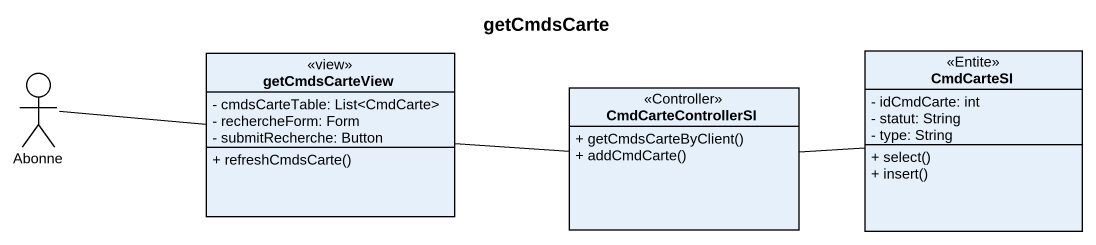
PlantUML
@startuml
title getCmdsCarte
allowmixing
hide circle
hide empty members
skinparam classAttributeIconSize 0
actor Abonne
class getCmdsCarteView <<view>> {
  - cmdsCarteTable: List<CmdCarte>
  - rechercheForm: Form
  - submitRecherche: Button
  + refreshCmdsCarte()
}
class CmdCarteSI <<Entite>> {
  - idCmdCarte: int
  - statut: String
  - type: String
  + select()
  + insert()
}
class CmdCarteControllerSI <<Controller>> {
  + getCmdsCarteByClient()
  + addCmdCarte()
}
Abonne -right- getCmdsCarteView
getCmdsCarteView -right- CmdCarteControllerSI
CmdCarteControllerSI -right- CmdCarteSI
@enduml
